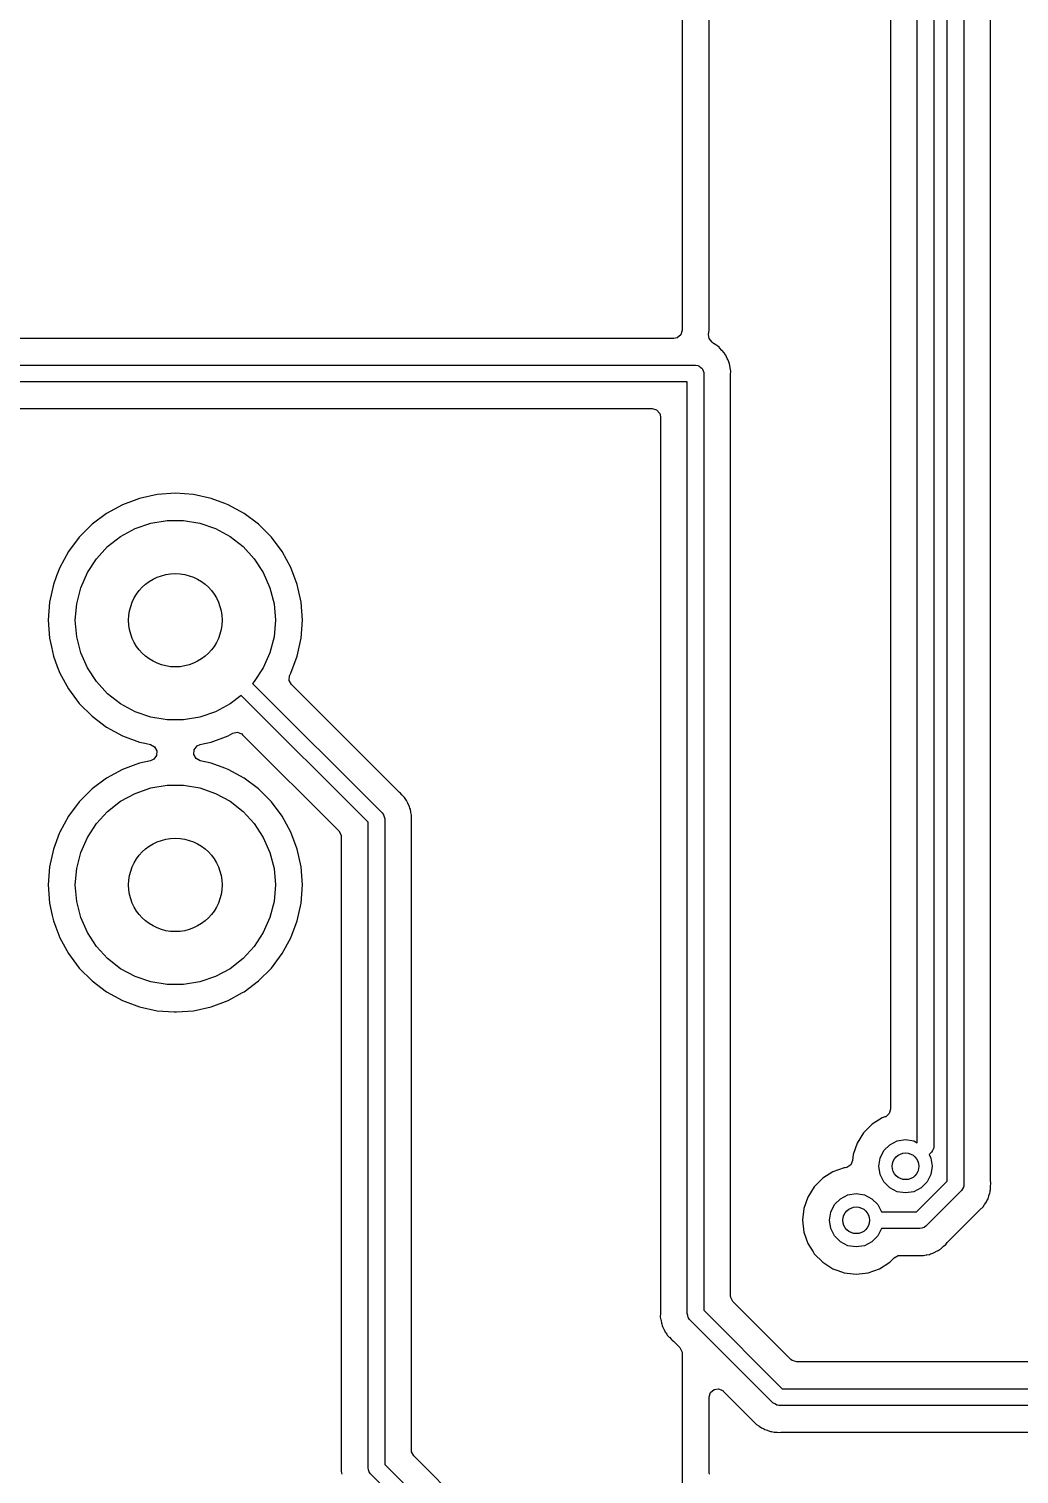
# Model space of a CAD drawing. Extents: x 0.71 to 7.56, y -5.16 to -0.79.
# Drawn here: x 1.268 to 1.852, y -4.087 to -3.234 of the extents above; entities that cross this region are included whole.
import ezdxf

# ---------------------------------------------------------------- set-up
doc = ezdxf.new("R2010")
doc.units = 0
doc.header["$MEASUREMENT"] = 0
doc.layers.add('BLACK', color=7, linetype='CONTINUOUS')

msp = doc.modelspace()

# ---------------------------------------------------------------- linework, layer by layer
at = {"layer": 'BLACK', "linetype": 'CONTINUOUS'}
for p, q in [((1.81004, -3.91392), (1.81004, -2.37795)), ((1.81988, -2.37999), (1.81988, -3.91596)), ((1.83565, -3.79531), (1.83565, -2.38854)), ((1.80217, -2.59213), (1.80217, -3.89331)), ((1.79232, -3.89117), (1.79232, -2.59705)), ((1.77656, -2.6177), (1.77656, -3.87137)), ((1.65354, -2.83953), (1.65354, -3.41144)), ((1.66951, -3.41144), (1.66951, -2.83953)), ((1.65354, -3.41144), (1.65277, -3.41408)), ((1.66916, -3.41389), (1.66951, -3.41144)), ((1.64866, -3.41632), (0.981105, -3.41632)), ((1.65069, -3.41588), (1.64866, -3.41632)), ((1.65277, -3.41408), (1.65069, -3.41588)), ((1.66946, -3.41641), (1.66916, -3.41389)), ((1.67117, -3.41857), (1.66946, -3.41641)), ((1.67184, -3.41904), (1.67117, -3.41857)), ((1.6727, -3.41965), (1.67184, -3.41904)), ((1.67284, -3.41974), (1.6727, -3.41965)), ((1.6746, -3.42081), (1.67284, -3.41974)), ((1.67474, -3.42097), (1.6746, -3.42081)), ((1.6755, -3.42162), (1.67474, -3.42097)), ((1.67567, -3.42175), (1.6755, -3.42162)), ((1.67697, -3.42334), (1.67567, -3.42175)), ((1.67567, -3.42175), (1.67567, -3.42175)), ((1.67567, -3.42175), (1.67567, -3.42175)), ((1.67708, -3.42346), (1.67697, -3.42334)), ((1.6781, -3.42456), (1.67708, -3.42346)), ((1.67848, -3.42496), (1.6781, -3.42456)), ((1.67858, -3.42516), (1.67848, -3.42496)), ((1.67912, -3.42599), (1.67858, -3.42516)), ((1.67926, -3.42616), (1.67912, -3.42599)), ((1.68008, -3.42804), (1.67926, -3.42616)), ((1.67926, -3.42616), (1.67926, -3.42616)), ((1.68015, -3.42819), (1.68008, -3.42804)), ((1.68046, -3.42879), (1.68015, -3.42819)), ((1.6811, -3.43001), (1.68046, -3.42879)), ((1.68114, -3.43022), (1.6811, -3.43001)), ((1.68144, -3.43118), (1.68114, -3.43022)), ((0.980315, -3.43209), (1.66142, -3.43209)), ((1.66142, -3.43209), (1.6628, -3.43229)), ((1.6628, -3.43229), (1.66311, -3.43248)), ((1.66311, -3.43248), (1.66346, -3.43253)), ((1.66346, -3.43253), (1.66425, -3.43322)), ((1.66425, -3.43322), (1.66514, -3.43379)), ((1.66514, -3.43379), (1.66529, -3.43411)), ((1.66529, -3.43411), (1.66556, -3.43435)), ((1.66556, -3.43435), (1.66585, -3.43535)), ((1.66585, -3.43535), (1.66629, -3.43631)), ((1.66629, -3.43631), (1.66624, -3.43666)), ((1.66624, -3.43666), (1.66634, -3.43701)), ((1.66634, -3.43701), (1.66634, -3.99009)), ((1.68153, -3.43137), (1.68144, -3.43118)), ((1.68181, -3.43341), (1.68153, -3.43137)), ((1.68183, -3.43357), (1.68181, -3.43341)), ((1.68225, -3.43558), (1.68183, -3.43357)), ((1.68211, -3.43763), (1.68225, -3.43558)), ((1.68211, -3.4378), (1.68211, -3.43763)), ((1.68211, -3.98153), (1.68211, -3.4378)), ((1.6565, -3.44193), (0.985236, -3.44193)), ((1.6565, -3.99213), (1.6565, -3.44193)), ((1.00589, -3.4577), (1.63585, -3.4577)), ((1.63585, -3.4577), (1.63849, -3.45847)), ((1.63849, -3.45847), (1.64029, -3.46055)), ((1.64029, -3.46055), (1.64073, -3.46258)), ((1.64073, -3.46258), (1.64073, -3.99177)), ((1.32317, -3.51444), (1.31378, -3.51957)), ((1.32998, -3.5119), (1.32317, -3.51444)), ((1.3332, -3.5107), (1.32998, -3.5119)), ((1.34365, -3.50843), (1.3332, -3.5107)), ((1.3332, -3.5107), (1.3332, -3.5107)), ((1.3332, -3.5107), (1.3332, -3.5107)), ((1.34366, -3.50843), (1.34365, -3.50843)), ((1.35433, -3.50766), (1.34366, -3.50843)), ((1.36501, -3.50843), (1.35433, -3.50766)), ((1.35433, -3.50766), (1.35433, -3.50766)), ((1.37546, -3.5107), (1.36501, -3.50843)), ((1.36501, -3.50843), (1.36501, -3.50843)), ((1.38354, -3.51371), (1.37546, -3.5107)), ((1.37546, -3.5107), (1.37546, -3.5107)), ((1.37546, -3.5107), (1.37546, -3.5107)), ((1.38549, -3.51444), (1.38354, -3.51371)), ((1.39489, -3.51957), (1.38549, -3.51444)), ((1.38549, -3.51444), (1.38549, -3.51444)), ((1.31378, -3.51957), (1.30521, -3.52599)), ((1.31378, -3.51957), (1.31378, -3.51957)), ((1.33983, -3.52543), (1.34945, -3.52382)), ((1.34945, -3.52382), (1.35921, -3.52382)), ((1.35921, -3.52382), (1.36883, -3.52543)), ((1.40345, -3.52599), (1.39489, -3.51957)), ((1.39489, -3.51957), (1.39489, -3.51957)), ((1.39489, -3.51957), (1.39489, -3.51957)), ((1.30521, -3.52599), (1.29764, -3.53355)), ((1.30521, -3.52599), (1.30521, -3.52599)), ((1.32203, -3.53324), (1.33061, -3.5286)), ((1.33061, -3.5286), (1.33983, -3.52543)), ((1.36883, -3.52543), (1.37805, -3.5286)), ((1.37805, -3.5286), (1.38663, -3.53324)), ((1.41102, -3.53355), (1.40345, -3.52599)), ((1.40345, -3.52599), (1.40345, -3.52599)), ((1.40345, -3.52599), (1.40345, -3.52599)), ((1.29764, -3.53355), (1.29122, -3.54212)), ((1.29764, -3.53355), (1.29764, -3.53355)), ((1.30773, -3.5464), (1.31433, -3.53923)), ((1.31433, -3.53923), (1.32203, -3.53324)), ((1.38663, -3.53324), (1.39433, -3.53923)), ((1.39433, -3.53923), (1.40093, -3.5464)), ((1.41744, -3.54212), (1.41102, -3.53355)), ((1.41102, -3.53355), (1.41102, -3.53355)), ((1.41102, -3.53355), (1.41102, -3.53355)), ((1.29122, -3.54212), (1.2861, -3.55151)), ((1.29122, -3.54212), (1.29122, -3.54212)), ((1.30239, -3.55457), (1.30773, -3.5464)), ((1.40093, -3.5464), (1.40627, -3.55457)), ((1.42257, -3.55151), (1.41744, -3.54212)), ((1.41744, -3.54212), (1.41744, -3.54212)), ((1.41744, -3.54212), (1.41744, -3.54212)), ((1.28426, -3.55643), (1.28236, -3.56154)), ((1.2861, -3.55151), (1.28426, -3.55643)), ((1.29848, -3.5635), (1.30239, -3.55457)), ((1.40627, -3.55457), (1.41019, -3.5635)), ((1.42257, -3.55152), (1.42257, -3.55151)), ((1.42631, -3.56154), (1.42257, -3.55152)), ((1.42257, -3.55152), (1.42257, -3.55152)), ((1.28236, -3.56154), (1.28008, -3.572)), ((1.28236, -3.56154), (1.28236, -3.56154)), ((1.28236, -3.56154), (1.28236, -3.56154)), ((1.29608, -3.57296), (1.29848, -3.5635)), ((1.41019, -3.5635), (1.41258, -3.57296)), ((1.42858, -3.572), (1.42631, -3.56154)), ((1.28008, -3.572), (1.27932, -3.58268)), ((1.28008, -3.572), (1.28008, -3.572)), ((1.29528, -3.58268), (1.29608, -3.57296)), ((1.41258, -3.57296), (1.41339, -3.58268)), ((1.42934, -3.58268), (1.42858, -3.572)), ((1.27932, -3.58268), (1.27932, -3.58268)), ((1.27932, -3.58268), (1.28008, -3.59335)), ((1.29608, -3.5924), (1.29528, -3.58268)), ((1.41339, -3.58268), (1.41258, -3.5924)), ((1.42858, -3.59335), (1.42934, -3.58268)), ((1.29848, -3.60185), (1.29608, -3.5924)), ((1.41258, -3.5924), (1.41019, -3.60185)), ((1.28008, -3.59335), (1.28008, -3.59335)), ((1.28008, -3.59335), (1.28118, -3.59843)), ((1.28118, -3.59843), (1.28236, -3.60381)), ((1.42631, -3.60381), (1.42858, -3.59335)), ((1.28236, -3.60381), (1.28466, -3.60999)), ((1.30239, -3.61078), (1.29848, -3.60185)), ((1.41019, -3.60185), (1.40627, -3.61078)), ((1.42257, -3.61384), (1.42631, -3.60381)), ((1.28466, -3.60999), (1.2861, -3.61384)), ((1.2861, -3.61384), (1.29122, -3.62323)), ((1.30773, -3.61895), (1.30239, -3.61078)), ((1.40627, -3.61078), (1.40093, -3.61895)), ((1.42156, -3.61817), (1.42175, -3.61543)), ((1.42288, -3.62059), (1.42156, -3.61817)), ((1.42175, -3.61543), (1.42204, -3.6148)), ((1.42204, -3.6148), (1.42257, -3.61384)), ((1.29122, -3.62323), (1.29122, -3.62323)), ((1.29122, -3.62323), (1.29122, -3.62323)), ((1.29122, -3.62323), (1.29764, -3.6318)), ((1.31433, -3.62613), (1.30773, -3.61895)), ((1.32203, -3.63212), (1.31433, -3.62613)), ((1.40093, -3.61895), (1.39998, -3.61999)), ((1.39998, -3.61999), (1.47648, -3.69649)), ((1.45482, -3.65253), (1.42288, -3.62059)), ((1.29764, -3.6318), (1.29764, -3.6318)), ((1.29764, -3.6318), (1.29764, -3.6318)), ((1.29764, -3.6318), (1.30521, -3.63937)), ((1.33061, -3.63676), (1.32203, -3.63212)), ((1.38663, -3.63212), (1.37805, -3.63676)), ((1.39313, -3.62706), (1.38663, -3.63212)), ((1.46808, -3.70201), (1.39313, -3.62706)), ((1.30521, -3.63937), (1.30521, -3.63937)), ((1.30521, -3.63937), (1.30521, -3.63937)), ((1.30521, -3.63937), (1.31378, -3.64578)), ((1.33983, -3.63993), (1.33061, -3.63676)), ((1.34945, -3.64153), (1.33983, -3.63993)), ((1.35921, -3.64153), (1.34945, -3.64153)), ((1.36883, -3.63993), (1.35921, -3.64153)), ((1.37805, -3.63676), (1.36883, -3.63993)), ((1.31378, -3.64578), (1.31378, -3.64578)), ((1.31378, -3.64578), (1.31378, -3.64578)), ((1.31378, -3.64578), (1.32317, -3.65091)), ((1.32317, -3.65091), (1.32317, -3.65091)), ((1.32317, -3.65091), (1.32317, -3.65091)), ((1.32317, -3.65091), (1.32317, -3.65091)), ((1.32317, -3.65091), (1.3332, -3.65465)), ((1.37546, -3.65465), (1.38549, -3.65091)), ((1.38549, -3.65091), (1.38823, -3.64942)), ((1.38823, -3.64942), (1.39092, -3.64883)), ((1.39092, -3.64883), (1.3935, -3.64979)), ((1.3935, -3.64979), (1.39402, -3.65025)), ((1.39402, -3.65025), (1.45088, -3.70711)), ((1.3332, -3.65465), (1.33626, -3.65532)), ((1.33626, -3.65532), (1.33965, -3.65606)), ((1.33965, -3.65606), (1.34206, -3.65737)), ((1.34206, -3.65737), (1.34338, -3.65979)), ((1.34338, -3.65979), (1.34319, -3.66253)), ((1.36528, -3.66186), (1.36547, -3.65912)), ((1.36547, -3.65912), (1.36712, -3.65692)), ((1.36712, -3.65692), (1.36901, -3.65606)), ((1.36901, -3.65606), (1.37151, -3.65551)), ((1.37151, -3.65551), (1.37546, -3.65465)), ((1.48608, -3.68379), (1.45482, -3.65253)), ((1.32942, -3.66841), (1.32317, -3.67074)), ((1.3332, -3.667), (1.32942, -3.66841)), ((1.33965, -3.6656), (1.3332, -3.667)), ((1.3332, -3.667), (1.3332, -3.667)), ((1.3332, -3.667), (1.3332, -3.667)), ((1.34154, -3.66473), (1.33965, -3.6656)), ((1.34319, -3.66253), (1.34154, -3.66473)), ((1.3666, -3.66428), (1.36528, -3.66186)), ((1.36901, -3.6656), (1.3666, -3.66428)), ((1.37546, -3.667), (1.36901, -3.6656)), ((1.38354, -3.67001), (1.37546, -3.667)), ((1.37546, -3.667), (1.37546, -3.667)), ((1.37546, -3.667), (1.37546, -3.667)), ((1.31378, -3.67587), (1.30521, -3.68228)), ((1.32317, -3.67074), (1.31378, -3.67587)), ((1.31378, -3.67587), (1.31378, -3.67587)), ((1.38549, -3.67074), (1.38354, -3.67001)), ((1.39489, -3.67587), (1.38549, -3.67074)), ((1.38549, -3.67074), (1.38549, -3.67074)), ((1.40345, -3.68228), (1.39489, -3.67587)), ((1.39489, -3.67587), (1.39489, -3.67587)), ((1.39489, -3.67587), (1.39489, -3.67587)), ((1.30521, -3.68228), (1.29764, -3.68985)), ((1.30521, -3.68228), (1.30521, -3.68228)), ((1.32203, -3.68954), (1.33061, -3.6849)), ((1.33061, -3.6849), (1.33983, -3.68173)), ((1.33983, -3.68173), (1.34945, -3.68012)), ((1.34945, -3.68012), (1.35921, -3.68012)), ((1.35921, -3.68012), (1.36883, -3.68173)), ((1.36883, -3.68173), (1.37805, -3.6849)), ((1.37805, -3.6849), (1.38663, -3.68954)), ((1.41102, -3.68985), (1.40345, -3.68228)), ((1.40345, -3.68228), (1.40345, -3.68228)), ((1.40345, -3.68228), (1.40345, -3.68228)), ((1.48672, -3.68433), (1.48608, -3.68379)), ((1.48725, -3.68471), (1.48672, -3.68433)), ((1.48814, -3.6858), (1.48725, -3.68471)), ((1.48725, -3.68471), (1.48725, -3.68471)), ((1.48725, -3.68471), (1.48725, -3.68471)), ((1.4883, -3.68599), (1.48814, -3.6858)), ((1.48847, -3.68618), (1.4883, -3.68599)), ((1.48964, -3.68735), (1.48847, -3.68618)), ((1.29764, -3.68985), (1.29122, -3.69842)), ((1.29764, -3.68985), (1.29764, -3.68985)), ((1.31433, -3.69553), (1.32203, -3.68954)), ((1.38663, -3.68954), (1.39433, -3.69553)), ((1.41744, -3.69842), (1.41102, -3.68985)), ((1.41102, -3.68985), (1.41102, -3.68985)), ((1.41102, -3.68985), (1.41102, -3.68985)), ((1.48996, -3.68792), (1.48964, -3.68735)), ((1.48964, -3.68735), (1.48964, -3.68735)), ((1.49043, -3.68861), (1.48996, -3.68792)), ((1.49084, -3.68912), (1.49043, -3.68861)), ((1.4915, -3.69064), (1.49084, -3.68912)), ((1.49084, -3.68912), (1.49084, -3.68912)), ((1.49162, -3.69086), (1.4915, -3.69064)), ((1.49243, -3.69231), (1.49162, -3.69086)), ((1.49258, -3.69294), (1.49243, -3.69231)), ((1.49243, -3.69231), (1.49243, -3.69231)), ((1.49285, -3.69373), (1.49258, -3.69294)), ((1.49311, -3.69433), (1.49285, -3.69373)), ((1.49334, -3.69598), (1.49311, -3.69433)), ((1.29122, -3.69842), (1.2861, -3.70781)), ((1.29122, -3.69842), (1.29122, -3.69842)), ((1.30239, -3.71087), (1.30773, -3.7027)), ((1.30773, -3.7027), (1.31433, -3.69553)), ((1.39433, -3.69553), (1.40093, -3.7027)), ((1.40093, -3.7027), (1.40627, -3.71087)), ((1.42257, -3.70781), (1.41744, -3.69842)), ((1.41744, -3.69842), (1.41744, -3.69842)), ((1.41744, -3.69842), (1.41744, -3.69842)), ((1.46808, -4.08324), (1.46808, -3.70201)), ((1.47648, -3.69649), (1.47701, -3.69719)), ((1.47701, -3.69719), (1.47714, -3.69731)), ((1.47714, -3.69731), (1.47717, -3.69741)), ((1.47717, -3.69741), (1.47732, -3.69761)), ((1.47732, -3.69761), (1.47758, -3.6988)), ((1.47758, -3.6988), (1.47792, -3.69997)), ((1.47792, -3.69997), (1.47792, -4.0812)), ((1.49338, -3.69622), (1.49334, -3.69598)), ((1.49377, -3.69783), (1.49338, -3.69622)), ((1.49369, -3.70032), (1.49377, -3.69783)), ((1.49369, -4.07264), (1.49369, -3.70032)), ((1.28583, -3.70854), (1.28236, -3.71784)), ((1.2861, -3.70781), (1.28583, -3.70854)), ((1.29848, -3.7198), (1.30239, -3.71087)), ((1.40627, -3.71087), (1.41019, -3.7198)), ((1.42631, -3.71784), (1.42257, -3.70781)), ((1.42257, -3.70781), (1.42257, -3.70781)), ((1.42257, -3.70781), (1.42257, -3.70781)), ((1.45088, -3.70711), (1.4522, -3.70952)), ((1.4522, -3.70952), (1.45231, -3.71056)), ((1.45231, -3.71056), (1.45231, -4.08288)), ((1.28236, -3.71784), (1.28008, -3.7283)), ((1.28236, -3.71784), (1.28236, -3.71784)), ((1.28236, -3.71784), (1.28236, -3.71784)), ((1.29608, -3.72926), (1.29848, -3.7198)), ((1.41019, -3.7198), (1.41258, -3.72926)), ((1.42858, -3.7283), (1.42631, -3.71784)), ((1.28008, -3.7283), (1.27932, -3.73898)), ((1.28008, -3.7283), (1.28008, -3.7283)), ((1.42934, -3.73898), (1.42858, -3.7283)), ((1.29528, -3.73898), (1.29608, -3.72926)), ((1.41258, -3.72926), (1.41339, -3.73898)), ((1.27932, -3.73898), (1.27932, -3.73898)), ((1.27932, -3.73898), (1.28008, -3.74965)), ((1.29608, -3.7487), (1.29528, -3.73898)), ((1.41339, -3.73898), (1.41258, -3.7487)), ((1.42858, -3.74965), (1.42934, -3.73898)), ((1.28008, -3.74965), (1.28008, -3.74965)), ((1.28008, -3.74965), (1.2817, -3.75709)), ((1.29848, -3.75815), (1.29608, -3.7487)), ((1.41258, -3.7487), (1.41019, -3.75815)), ((1.42631, -3.76011), (1.42858, -3.74965)), ((1.2817, -3.75709), (1.28236, -3.76011)), ((1.28236, -3.76011), (1.28379, -3.76395)), ((1.30239, -3.76708), (1.29848, -3.75815)), ((1.41019, -3.75815), (1.40627, -3.76708)), ((1.42257, -3.77014), (1.42631, -3.76011)), ((1.28379, -3.76395), (1.2861, -3.77014)), ((1.2861, -3.77014), (1.29122, -3.77953)), ((1.30773, -3.77525), (1.30239, -3.76708)), ((1.40627, -3.76708), (1.40093, -3.77525)), ((1.41744, -3.77953), (1.42257, -3.77014)), ((1.29122, -3.77953), (1.29122, -3.77953)), ((1.29122, -3.77953), (1.29122, -3.77953)), ((1.29122, -3.77953), (1.29764, -3.7881)), ((1.31433, -3.78242), (1.30773, -3.77525)), ((1.40093, -3.77525), (1.39433, -3.78242)), ((1.41102, -3.7881), (1.41744, -3.77953)), ((1.29764, -3.7881), (1.29764, -3.7881)), ((1.29764, -3.7881), (1.29764, -3.7881)), ((1.29764, -3.7881), (1.30521, -3.79567)), ((1.32203, -3.78842), (1.31433, -3.78242)), ((1.33061, -3.79306), (1.32203, -3.78842)), ((1.38663, -3.78842), (1.37805, -3.79306)), ((1.39433, -3.78242), (1.38663, -3.78842)), ((1.40345, -3.79567), (1.41102, -3.7881)), ((1.30521, -3.79567), (1.30521, -3.79567)), ((1.30521, -3.79567), (1.30521, -3.79567)), ((1.30521, -3.79567), (1.31378, -3.80208)), ((1.33983, -3.79622), (1.33061, -3.79306)), ((1.34945, -3.79783), (1.33983, -3.79622)), ((1.36883, -3.79622), (1.35921, -3.79783)), ((1.37805, -3.79306), (1.36883, -3.79622)), ((1.39489, -3.80208), (1.40345, -3.79567)), ((1.83565, -3.91377), (1.83565, -3.79531)), ((1.31378, -3.80208), (1.31378, -3.80208)), ((1.31378, -3.80208), (1.31378, -3.80208)), ((1.31378, -3.80208), (1.32317, -3.80721)), ((1.35921, -3.79783), (1.34945, -3.79783)), ((1.38549, -3.80721), (1.39405, -3.80254)), ((1.39405, -3.80254), (1.39489, -3.80208)), ((1.32317, -3.80721), (1.32317, -3.80721)), ((1.32317, -3.80721), (1.32317, -3.80721)), ((1.32317, -3.80721), (1.32317, -3.80721)), ((1.32317, -3.80721), (1.3332, -3.81095)), ((1.3332, -3.81095), (1.34366, -3.81323)), ((1.34366, -3.81323), (1.35357, -3.81394)), ((1.35357, -3.81394), (1.35433, -3.81399)), ((1.35433, -3.81399), (1.35504, -3.81394)), ((1.35433, -3.81399), (1.35433, -3.81399)), ((1.35433, -3.81399), (1.35433, -3.81399)), ((1.35504, -3.81394), (1.36501, -3.81323)), ((1.36501, -3.81323), (1.37546, -3.81095)), ((1.37546, -3.81095), (1.38549, -3.80721)), ((1.38549, -3.80721), (1.38549, -3.80721)), ((1.38549, -3.80721), (1.38549, -3.80721)), ((1.77578, -3.87401), (1.7737, -3.87581)), ((1.77656, -3.87137), (1.77578, -3.87401)), ((1.76566, -3.88032), (1.76064, -3.88534)), ((1.77167, -3.87654), (1.76566, -3.88032)), ((1.77329, -3.87598), (1.77167, -3.87654)), ((1.77167, -3.87654), (1.77167, -3.87654)), ((1.7737, -3.87581), (1.77329, -3.87598)), ((1.76064, -3.88534), (1.75686, -3.89136)), ((1.77618, -3.89238), (1.78057, -3.89014)), ((1.78057, -3.89014), (1.78543, -3.88937)), ((1.78543, -3.88937), (1.7903, -3.89014)), ((1.7903, -3.89014), (1.79232, -3.89117)), ((1.75451, -3.89806), (1.7541, -3.90172)), ((1.75686, -3.89136), (1.75451, -3.89806)), ((1.75451, -3.89806), (1.75451, -3.89806)), ((1.77046, -3.90025), (1.77269, -3.89586)), ((1.77269, -3.89586), (1.77618, -3.89238)), ((1.80072, -3.89679), (1.79935, -3.89816)), ((1.79935, -3.89816), (1.80041, -3.90025)), ((1.80131, -3.89572), (1.80072, -3.89679)), ((1.80197, -3.89469), (1.80131, -3.89572)), ((1.802, -3.89445), (1.80197, -3.89469)), ((1.80205, -3.89435), (1.802, -3.89445)), ((1.80217, -3.89331), (1.80204, -3.89418)), ((1.80204, -3.89418), (1.80205, -3.89435)), ((1.74924, -3.90609), (1.74254, -3.90843)), ((1.7498, -3.90603), (1.74924, -3.90609)), ((1.75077, -3.90581), (1.7498, -3.90603)), ((1.75304, -3.90426), (1.75077, -3.90581)), ((1.7541, -3.90172), (1.75304, -3.90426)), ((1.76969, -3.90512), (1.77046, -3.90025)), ((1.77046, -3.90998), (1.76969, -3.90512)), ((1.80041, -3.90025), (1.80118, -3.90512)), ((1.80118, -3.90512), (1.80041, -3.90998)), ((1.73653, -3.91221), (1.7315, -3.91723)), ((1.74254, -3.90843), (1.73653, -3.91221)), ((1.77269, -3.91437), (1.77046, -3.90998)), ((1.77618, -3.91786), (1.77269, -3.91437)), ((1.79187, -3.93209), (1.81004, -3.91392)), ((1.79817, -3.91437), (1.79469, -3.91786)), ((1.80041, -3.90998), (1.79817, -3.91437)), ((1.81988, -3.91596), (1.81976, -3.91683)), ((1.81976, -3.91683), (1.81977, -3.917)), ((1.83572, -3.9146), (1.83565, -3.91377)), ((1.83566, -3.91689), (1.83583, -3.91524)), ((1.83583, -3.91524), (1.83572, -3.9146)), ((1.72772, -3.92325), (1.72538, -3.92995)), ((1.7315, -3.91723), (1.72772, -3.92325)), ((1.74356, -3.92775), (1.74704, -3.92427)), ((1.74704, -3.92427), (1.75143, -3.92203)), ((1.75143, -3.92203), (1.7563, -3.92126)), ((1.7563, -3.92126), (1.76117, -3.92203)), ((1.76117, -3.92203), (1.76556, -3.92427)), ((1.76556, -3.92427), (1.76904, -3.92775)), ((1.78057, -3.9201), (1.77618, -3.91786)), ((1.78543, -3.92087), (1.78057, -3.9201)), ((1.7903, -3.9201), (1.78543, -3.92087)), ((1.79469, -3.91786), (1.7903, -3.9201)), ((1.81844, -3.91944), (1.79739, -3.94049)), ((1.81902, -3.91837), (1.81844, -3.91944)), ((1.81968, -3.91734), (1.81902, -3.91837)), ((1.81972, -3.9171), (1.81968, -3.91734)), ((1.81977, -3.917), (1.81972, -3.9171)), ((1.8334, -3.92558), (1.83377, -3.92484)), ((1.83377, -3.92484), (1.83412, -3.92428)), ((1.83412, -3.92428), (1.83456, -3.92268)), ((1.83456, -3.92268), (1.83464, -3.92244)), ((1.83464, -3.92244), (1.83525, -3.9209)), ((1.83525, -3.9209), (1.83532, -3.92025)), ((1.83532, -3.92025), (1.83547, -3.91943)), ((1.83547, -3.91943), (1.83565, -3.9188)), ((1.83565, -3.91714), (1.83566, -3.91689)), ((1.83565, -3.9188), (1.83565, -3.91714)), ((1.72538, -3.92995), (1.72458, -3.93701)), ((1.72538, -3.92995), (1.72538, -3.92995)), ((1.74055, -3.93701), (1.74132, -3.93214)), ((1.74132, -3.93214), (1.74356, -3.92775)), ((1.76904, -3.92775), (1.77125, -3.93209)), ((1.77125, -3.93209), (1.79187, -3.93209)), ((1.81009, -3.95009), (1.82934, -3.93084)), ((1.82934, -3.93084), (1.83116, -3.92914)), ((1.83116, -3.92914), (1.83202, -3.92772)), ((1.83116, -3.92914), (1.83116, -3.92914)), ((1.83116, -3.92914), (1.83116, -3.92914)), ((1.83202, -3.92772), (1.83216, -3.92751)), ((1.83216, -3.92751), (1.83316, -3.92619)), ((1.83316, -3.92619), (1.8334, -3.92558)), ((1.72458, -3.93701), (1.72458, -3.93701)), ((1.72458, -3.93701), (1.72538, -3.94406)), ((1.74132, -3.94187), (1.74055, -3.93701)), ((1.74356, -3.94626), (1.74132, -3.94187)), ((1.77125, -3.94193), (1.76904, -3.94626)), ((1.79391, -3.94193), (1.77125, -3.94193)), ((1.79508, -3.94159), (1.79391, -3.94193)), ((1.79627, -3.94133), (1.79508, -3.94159)), ((1.79647, -3.94118), (1.79627, -3.94133)), ((1.79657, -3.94115), (1.79647, -3.94118)), ((1.79669, -3.94101), (1.79657, -3.94115)), ((1.79739, -3.94049), (1.79669, -3.94101)), ((1.72538, -3.94406), (1.72538, -3.94407)), ((1.72538, -3.94407), (1.72772, -3.95077)), ((1.72772, -3.95077), (1.73083, -3.95571)), ((1.74704, -3.94975), (1.74356, -3.94626)), ((1.75143, -3.95199), (1.74704, -3.94975)), ((1.76556, -3.94975), (1.76117, -3.95199)), ((1.76904, -3.94626), (1.76556, -3.94975)), ((1.80917, -3.95126), (1.80955, -3.95073)), ((1.80955, -3.95073), (1.81009, -3.95009)), ((1.73083, -3.95571), (1.7315, -3.95678)), ((1.7315, -3.95678), (1.73653, -3.9618)), ((1.7563, -3.95276), (1.75143, -3.95199)), ((1.76117, -3.95199), (1.7563, -3.95276)), ((1.77607, -3.9618), (1.77875, -3.95913)), ((1.77875, -3.95913), (1.78116, -3.95781)), ((1.78116, -3.95781), (1.7822, -3.9577)), ((1.7822, -3.9577), (1.79356, -3.9577)), ((1.79356, -3.9577), (1.79605, -3.95778)), ((1.79605, -3.95778), (1.79766, -3.95739)), ((1.79766, -3.95739), (1.7979, -3.95734)), ((1.7979, -3.95734), (1.79954, -3.95712)), ((1.79954, -3.95712), (1.80015, -3.95686)), ((1.80015, -3.95686), (1.80093, -3.95659)), ((1.80093, -3.95659), (1.80157, -3.95644)), ((1.80157, -3.95644), (1.80302, -3.95562)), ((1.80302, -3.95562), (1.80324, -3.95551)), ((1.80324, -3.95551), (1.80476, -3.95485)), ((1.80476, -3.95485), (1.80527, -3.95444)), ((1.80527, -3.95444), (1.80596, -3.95397)), ((1.80596, -3.95397), (1.80653, -3.95365)), ((1.80653, -3.95365), (1.8077, -3.95248)), ((1.8077, -3.95248), (1.80789, -3.95231)), ((1.80789, -3.95231), (1.80917, -3.95126)), ((1.73653, -3.9618), (1.74254, -3.96558)), ((1.74254, -3.96558), (1.74542, -3.96659)), ((1.74542, -3.96659), (1.74924, -3.96793)), ((1.74924, -3.96793), (1.74924, -3.96793)), ((1.74924, -3.96793), (1.7563, -3.96872)), ((1.7563, -3.96872), (1.76336, -3.96793)), ((1.76336, -3.96793), (1.77006, -3.96558)), ((1.76336, -3.96793), (1.76336, -3.96793)), ((1.76336, -3.96793), (1.76336, -3.96793)), ((1.77006, -3.96558), (1.77607, -3.9618)), ((1.7563, -3.96872), (1.7563, -3.96872)), ((1.7563, -3.96872), (1.7563, -3.96872)), ((1.68222, -3.98257), (1.68211, -3.98153)), ((1.68354, -3.98499), (1.68222, -3.98257)), ((1.71777, -4.01922), (1.68354, -3.98499)), ((1.64073, -3.99177), (1.64064, -3.99426)), ((1.65684, -3.99329), (1.6565, -3.99213)), ((1.6571, -3.99448), (1.65684, -3.99329)), ((1.66634, -3.99009), (1.71267, -4.03642)), ((1.64064, -3.99426), (1.64104, -3.99587)), ((1.64104, -3.99587), (1.64108, -3.99612)), ((1.64108, -3.99612), (1.64131, -3.99776)), ((1.64131, -3.99776), (1.64157, -3.99836)), ((1.64157, -3.99836), (1.64183, -3.99915)), ((1.64183, -3.99915), (1.64199, -3.99979)), ((1.64199, -3.99979), (1.64199, -3.99979)), ((1.64199, -3.99979), (1.6428, -4.00123)), ((1.6428, -4.00123), (1.64291, -4.00146)), ((1.64291, -4.00146), (1.64357, -4.00298)), ((1.65725, -3.99468), (1.6571, -3.99448)), ((1.65728, -3.99479), (1.65725, -3.99468)), ((1.65741, -3.9949), (1.65728, -3.99479)), ((1.65794, -3.99561), (1.65741, -3.9949)), ((1.70715, -4.04482), (1.65794, -3.99561)), ((1.64357, -4.00298), (1.64399, -4.00348)), ((1.64399, -4.00348), (1.64446, -4.00417)), ((1.64446, -4.00417), (1.64478, -4.00474)), ((1.64478, -4.00474), (1.64595, -4.00592)), ((1.64595, -4.00592), (1.64612, -4.0061)), ((1.64612, -4.0061), (1.64716, -4.00739)), ((1.64716, -4.00739), (1.6477, -4.00777)), ((1.6477, -4.00777), (1.64834, -4.0083)), ((1.64834, -4.0083), (1.65211, -4.01208)), ((1.65211, -4.01208), (1.65343, -4.0145)), ((1.65343, -4.0145), (1.65354, -4.01553)), ((1.65354, -4.01553), (1.65354, -4.09449)), ((1.71858, -4.01987), (1.71777, -4.01922)), ((1.72122, -4.02065), (1.71858, -4.01987)), ((1.88782, -4.02065), (1.72122, -4.02065)), ((1.66951, -4.04126), (1.67028, -4.03862)), ((1.66951, -4.08585), (1.66951, -4.04126)), ((1.67028, -4.03862), (1.67236, -4.03682)), ((1.67236, -4.03682), (1.67508, -4.03643)), ((1.67508, -4.03643), (1.67759, -4.03757)), ((1.67759, -4.03757), (1.67784, -4.03781)), ((1.67784, -4.03781), (1.69575, -4.05572)), ((1.70822, -4.0454), (1.70715, -4.04482)), ((1.71267, -4.03642), (1.90551, -4.03642)), ((1.70924, -4.04606), (1.70822, -4.0454)), ((1.70949, -4.0461), (1.70924, -4.04606)), ((1.70958, -4.04615), (1.70949, -4.0461)), ((1.70976, -4.04613), (1.70958, -4.04615)), ((1.71063, -4.04626), (1.70976, -4.04613)), ((1.90551, -4.04626), (1.71063, -4.04626)), ((1.69575, -4.05572), (1.69745, -4.05754)), ((1.69745, -4.05754), (1.69887, -4.0584)), ((1.69887, -4.0584), (1.69907, -4.05854)), ((1.69907, -4.05854), (1.70039, -4.05954)), ((1.70039, -4.05954), (1.701, -4.05978)), ((1.701, -4.05978), (1.70175, -4.06015)), ((1.70175, -4.06015), (1.70231, -4.06049)), ((1.70231, -4.06049), (1.70231, -4.06049)), ((1.70231, -4.06049), (1.70231, -4.06049)), ((1.70231, -4.06049), (1.70391, -4.06094)), ((1.70391, -4.06094), (1.70414, -4.06102)), ((1.70414, -4.06102), (1.70569, -4.06163)), ((1.70569, -4.06163), (1.70591, -4.06165)), ((1.70591, -4.06165), (1.70634, -4.0617)), ((1.70634, -4.0617), (1.70716, -4.06185)), ((1.70716, -4.06185), (1.70779, -4.06203)), ((1.70779, -4.06203), (1.70944, -4.06203)), ((1.70944, -4.06203), (1.70969, -4.06204)), ((1.70969, -4.06204), (1.71134, -4.06221)), ((1.71134, -4.06221), (1.71199, -4.0621)), ((1.71199, -4.0621), (1.71282, -4.06203)), ((1.71282, -4.06203), (1.88782, -4.06203)), ((1.4938, -4.07368), (1.49369, -4.07264)), ((1.49512, -4.0761), (1.4938, -4.07368)), ((2.30045, -4.88142), (1.49512, -4.0761)), ((1.45231, -4.08288), (1.45223, -4.08537)), ((1.45223, -4.08537), (1.45262, -4.08698)), ((1.46842, -4.08441), (1.46808, -4.08324)), ((1.46868, -4.0856), (1.46842, -4.08441)), ((1.46883, -4.08579), (1.46868, -4.0856)), ((1.46886, -4.0859), (1.46883, -4.08579)), ((1.46899, -4.08601), (1.46886, -4.0859)), ((1.46952, -4.08672), (1.46899, -4.08601)), ((2.28983, -4.90702), (1.46952, -4.08672)), ((1.47792, -4.0812), (2.29535, -4.89862)), ((1.66962, -4.08689), (1.66951, -4.08585))]:
    msp.add_line(p, q, dxfattribs=at)
at = {"layer": 'BLACK'}
for centre, radius in [((1.35433, -3.58268), 0.027559), ((1.35433, -3.73898), 0.027559), ((1.78543, -3.90512), 0.007874), ((1.7563, -3.93701), 0.007874)]:
    msp.add_circle(centre, radius, dxfattribs=at)

doc.saveas('drawing.dxf')
